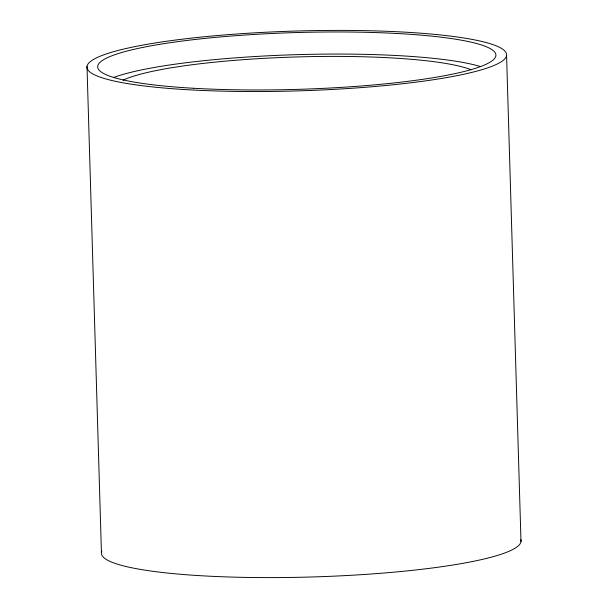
<?xml version="1.0" encoding="UTF-8"?>
<svg xmlns="http://www.w3.org/2000/svg" width="608" height="608" viewBox="0 0 608 608"><rect width="100%" height="100%" fill="white"/><g stroke="black" fill="none" stroke-linecap="round" stroke-linejoin="round"><path stroke-width="0.91" d="M506.57 55.495A209.92 29.944 -1.7 0 1 188.062 89.748A209.92 29.944 -1.7 0 1 195.723 37.65A209.92 29.944 -1.7 0 1 506.57 55.495L520.995 541.568M87.005 66.432L101.43 552.505M520.836 539.615A209.92 29.944 -1.7 0 1 309.077 577.053A209.92 29.944 -1.7 0 1 101.817 551.19M123.082 80.18A183.107 26.114 -1.7 0 1 296.506 56.962A183.107 26.114 -1.7 0 1 471.223 69.806M113.43 77.55A199.196 28.409 -1.7 0 1 296.21 54.674A199.196 28.409 -1.7 0 1 480.495 66.553M193.618 88.274A199.196 28.409 -1.7 0 0 495.854 55.776A199.196 28.409 -1.7 0 0 200.891 38.844A199.196 28.409 -1.7 0 0 193.618 88.274"/></g></svg>
